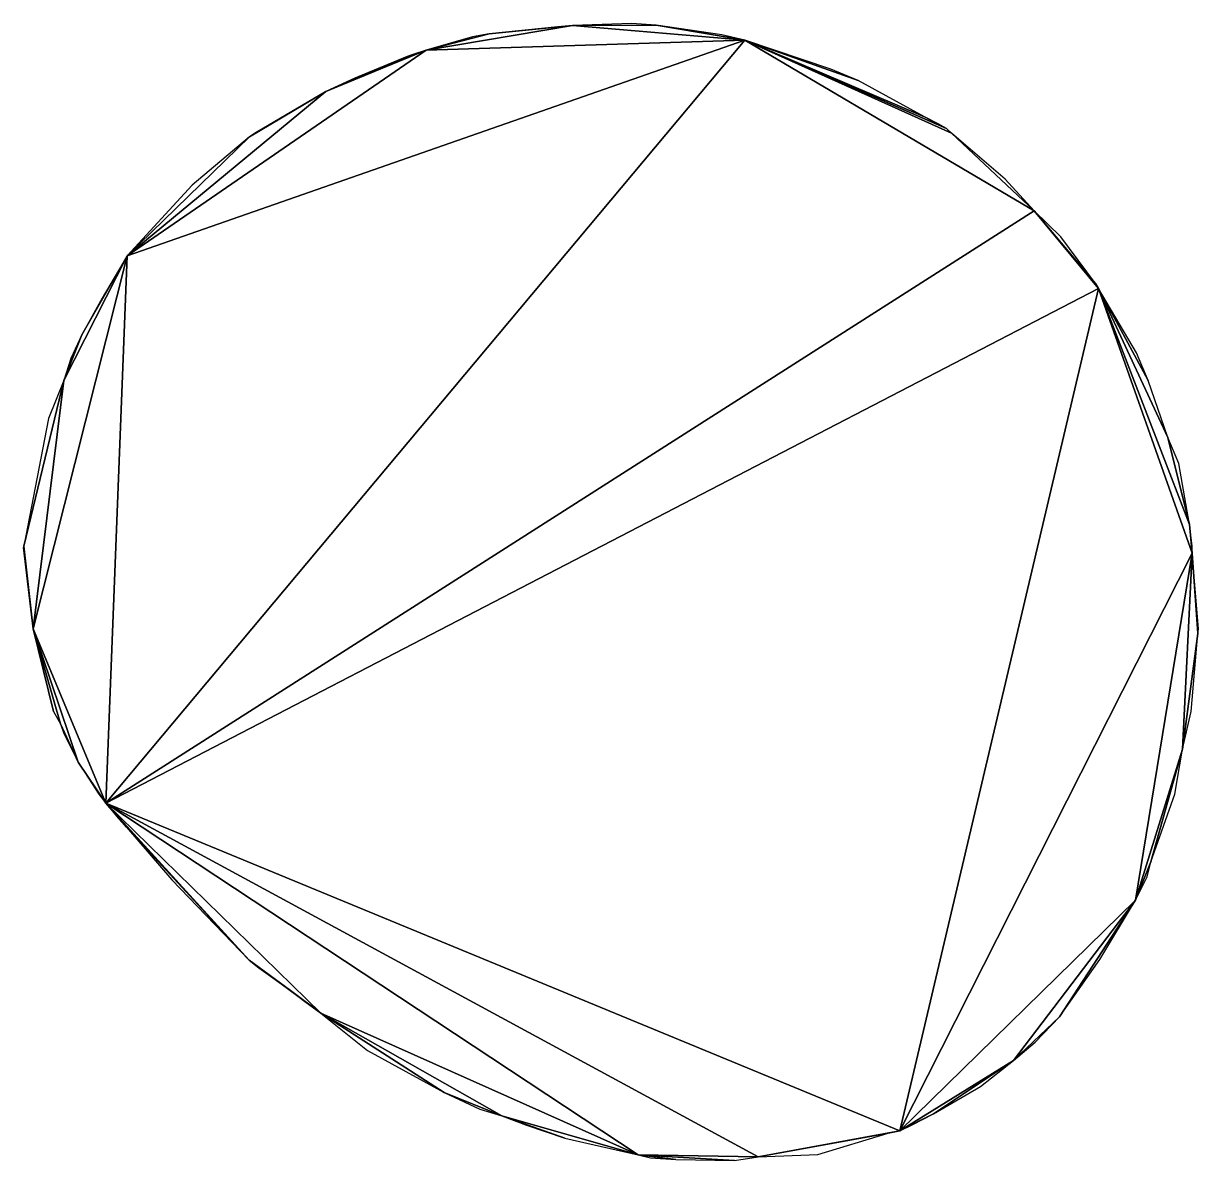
# Model space of a CAD drawing. Extents: x -42 to 62, y -15 to 45.
# Drawn here: x -41.78 to -30.35, y 30.69 to 41.75 of the extents above.
import ezdxf

# ---------------------------------------------------------------- set-up
doc = ezdxf.new("R2010")
doc.units = 0

msp = doc.modelspace()

# ---------------------------------------------------------------- linework, layer by layer
for points in [[(-35.626, 41.736, 160), (-35.863, 41.754, 160), (-36.44, 41.733, 160)], [(-36.44, 41.733, 160), (-37.25, 41.653, 160), (-37.863, 41.495, 160)], [(-34.76, 41.593, 160), (-36.44, 41.733, 160), (-37.863, 41.495, 160)], [(-37.25, 41.653, 160), (-37.413, 41.624, 160), (-37.863, 41.495, 160)], [(-36.44, 41.733, 160), (-36.582, 41.722, 160), (-37.25, 41.653, 160)], [(-34.76, 41.593, 160), (-35.626, 41.736, 160), (-36.44, 41.733, 160)], [(-34.76, 41.593, 160), (-34.986, 41.644, 160), (-35.626, 41.736, 160)], [(-34.76, 41.593, 160), (-40.774, 39.493, 160), (-40.981, 34.168, 160)], [(-31.944, 39.931, 160), (-34.76, 41.593, 160), (-40.981, 34.168, 160)], [(-34.76, 41.593, 160), (-37.863, 41.495, 160), (-40.774, 39.493, 160)], [(-33.658, 41.199, 160), (-33.924, 41.311, 160), (-34.76, 41.593, 160)], [(-33.014, 40.847, 160), (-33.658, 41.199, 160), (-34.76, 41.593, 160)], [(-32.8, 40.731, 160), (-33.014, 40.847, 160), (-34.76, 41.593, 160)], [(-32.751, 40.688, 160), (-32.8, 40.731, 160), (-34.76, 41.593, 160)], [(-31.944, 39.931, 160), (-32.751, 40.688, 160), (-34.76, 41.593, 160)], [(-37.863, 41.495, 160), (-38.84, 41.093, 160), (-40.774, 39.493, 160)], [(-37.863, 41.495, 160), (-38.049, 41.433, 160), (-38.84, 41.093, 160)], [(-38.049, 41.433, 160), (-38.558, 41.223, 160), (-38.84, 41.093, 160)], [(-37.863, 41.495, 160), (-37.994, 41.452, 160), (-38.049, 41.433, 160)], [(-38.84, 41.093, 160), (-39.583, 40.651, 160), (-40.774, 39.493, 160)], [(-38.84, 41.093, 160), (-39.519, 40.692, 160), (-39.583, 40.651, 160)], [(-32.8, 40.731, 160), (-32.88, 40.778, 160), (-33.014, 40.847, 160)], [(-39.583, 40.651, 160), (-40.14, 40.18, 160), (-40.774, 39.493, 160)], [(-31.944, 39.931, 160), (-32.229, 40.24, 160), (-32.751, 40.688, 160)], [(-31.319, 39.177, 160), (-31.944, 39.931, 160), (-40.981, 34.168, 160)], [(-31.35, 39.225, 160), (-31.687, 39.678, 160), (-31.944, 39.931, 160)], [(-31.319, 39.177, 160), (-31.35, 39.225, 160), (-31.944, 39.931, 160)], [(-40.774, 39.493, 160), (-41.39, 38.279, 160), (-41.689, 35.865, 160)], [(-40.774, 39.493, 160), (-41.689, 35.865, 160), (-40.981, 34.168, 160)], [(-40.774, 39.493, 160), (-41.213, 38.726, 160), (-41.39, 38.279, 160)], [(-40.774, 39.493, 160), (-41.018, 39.083, 160), (-41.213, 38.726, 160)], [(-31.319, 39.177, 160), (-31.327, 39.192, 160), (-31.35, 39.225, 160)], [(-31.319, 39.177, 160), (-40.981, 34.168, 160), (-33.253, 30.981, 160)], [(-30.408, 36.599, 160), (-31.319, 39.177, 160), (-33.253, 30.981, 160)], [(-30.836, 38.279, 160), (-30.95, 38.551, 160), (-31.319, 39.177, 160)], [(-30.643, 37.725, 160), (-30.836, 38.279, 160), (-31.319, 39.177, 160)], [(-30.434, 36.878, 160), (-30.643, 37.725, 160), (-31.319, 39.177, 160)], [(-30.408, 36.599, 160), (-30.434, 36.878, 160), (-31.319, 39.177, 160)], [(-41.213, 38.726, 160), (-41.322, 38.494, 160), (-41.39, 38.279, 160)], [(-41.39, 38.279, 160), (-41.54, 37.912, 160), (-41.78, 36.667, 160)], [(-41.39, 38.279, 160), (-41.78, 36.667, 160), (-41.689, 35.865, 160)], [(-30.434, 36.878, 160), (-30.539, 37.474, 160), (-30.643, 37.725, 160)], [(-30.408, 36.599, 160), (-30.408, 36.67, 160), (-30.434, 36.878, 160)], [(-41.78, 36.667, 160), (-41.782, 36.655, 160), (-41.689, 35.865, 160)], [(-41.782, 36.655, 160), (-41.78, 36.632, 160), (-41.689, 35.865, 160)], [(-33.253, 30.981, 160), (-30.958, 33.224, 160), (-30.408, 36.599, 160)], [(-30.958, 33.224, 160), (-30.502, 34.694, 160), (-30.408, 36.599, 160)], [(-30.502, 34.694, 160), (-30.352, 35.818, 160), (-30.408, 36.599, 160)], [(-30.352, 35.818, 160), (-30.346, 35.865, 160), (-30.408, 36.599, 160)], [(-41.689, 35.865, 160), (-41.676, 35.796, 160), (-41.49, 35.06, 160)], [(-41.689, 35.865, 160), (-41.49, 35.06, 160), (-41.422, 34.94, 160)], [(-41.689, 35.865, 160), (-41.422, 34.94, 160), (-41.25, 34.567, 160)], [(-41.689, 35.865, 160), (-41.25, 34.567, 160), (-40.981, 34.168, 160)], [(-30.502, 34.694, 160), (-30.418, 35.06, 160), (-30.352, 35.818, 160)], [(-41.422, 34.94, 160), (-41.388, 34.847, 160), (-41.25, 34.567, 160)], [(-30.958, 33.224, 160), (-30.809, 33.598, 160), (-30.502, 34.694, 160)], [(-30.809, 33.598, 160), (-30.577, 34.256, 160), (-30.502, 34.694, 160)], [(-41.25, 34.567, 160), (-41.048, 34.256, 160), (-40.981, 34.168, 160)], [(-40.981, 34.168, 160), (-40.861, 34.023, 160), (-40.778, 33.933, 160)], [(-40.981, 34.168, 160), (-40.778, 33.933, 160), (-39.587, 32.64, 160)], [(-40.981, 34.168, 160), (-39.587, 32.64, 160), (-38.889, 32.126, 160)], [(-40.981, 34.168, 160), (-38.889, 32.126, 160), (-35.801, 30.748, 160)], [(-40.981, 34.168, 160), (-35.801, 30.748, 160), (-34.632, 30.727, 160)], [(-40.981, 34.168, 160), (-34.632, 30.727, 160), (-33.253, 30.981, 160)], [(-40.778, 33.933, 160), (-40.337, 33.421, 160), (-39.587, 32.64, 160)], [(-30.958, 33.224, 160), (-30.847, 33.45, 160), (-30.809, 33.598, 160)], [(-33.253, 30.981, 160), (-32.146, 31.665, 160), (-30.958, 33.224, 160)], [(-32.146, 31.665, 160), (-31.7, 32.089, 160), (-30.958, 33.224, 160)], [(-31.7, 32.089, 160), (-31.308, 32.647, 160), (-30.958, 33.224, 160)], [(-39.587, 32.64, 160), (-39.491, 32.565, 160), (-39.185, 32.344, 160)], [(-39.587, 32.64, 160), (-39.185, 32.344, 160), (-38.889, 32.126, 160)], [(-39.185, 32.344, 160), (-39.043, 32.237, 160), (-38.889, 32.126, 160)], [(-38.889, 32.126, 160), (-38.434, 31.762, 160), (-37.687, 31.352, 160)], [(-38.889, 32.126, 160), (-37.687, 31.352, 160), (-37.125, 31.126, 160)], [(-38.889, 32.126, 160), (-37.125, 31.126, 160), (-35.801, 30.748, 160)], [(-32.146, 31.665, 160), (-31.935, 31.842, 160), (-31.7, 32.089, 160)], [(-33.253, 30.981, 160), (-32.925, 31.145, 160), (-32.146, 31.665, 160)], [(-32.925, 31.145, 160), (-32.468, 31.41, 160), (-32.146, 31.665, 160)], [(-37.687, 31.352, 160), (-37.341, 31.19, 160), (-37.125, 31.126, 160)], [(-37.125, 31.126, 160), (-36.885, 31.034, 160), (-36.514, 30.91, 160)], [(-37.125, 31.126, 160), (-36.514, 30.91, 160), (-35.801, 30.748, 160)], [(-33.253, 30.981, 160), (-33.132, 31.038, 160), (-32.925, 31.145, 160)], [(-34.632, 30.727, 160), (-33.367, 30.956, 160), (-33.253, 30.981, 160)], [(-34.632, 30.727, 160), (-34.052, 30.751, 160), (-33.367, 30.956, 160)], [(-35.801, 30.748, 160), (-35.679, 30.716, 160), (-35.432, 30.7, 160)], [(-35.801, 30.748, 160), (-35.432, 30.7, 160), (-34.862, 30.691, 160)], [(-35.801, 30.748, 160), (-34.862, 30.691, 160), (-34.632, 30.727, 160)]]:
    msp.add_3dface(points)

doc.saveas('drawing.dxf')
